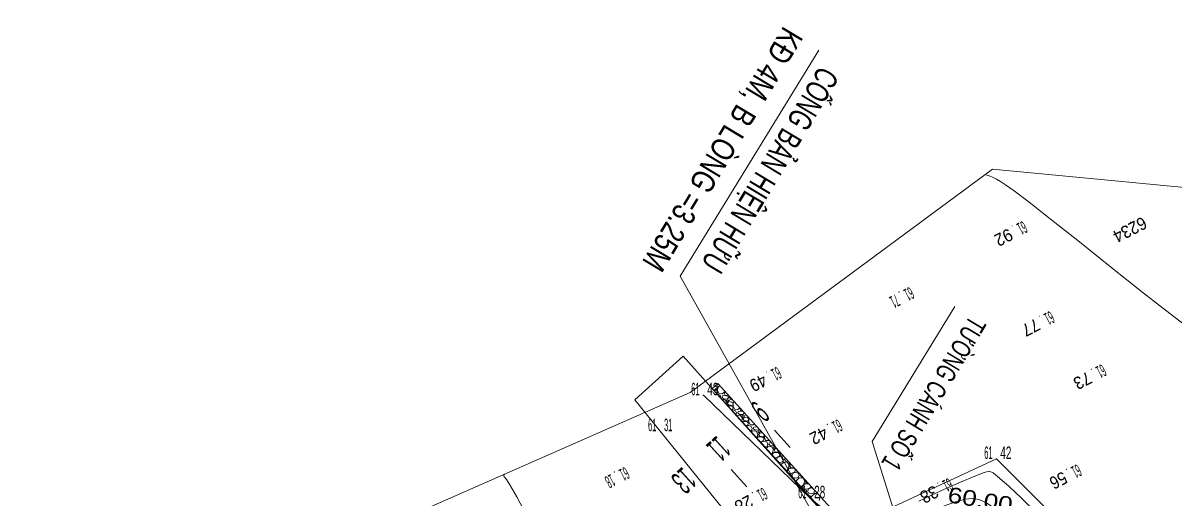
# Model space of a CAD drawing. Extents: x 2341 to 2734, y 4842 to 5070.
# Drawn here: x 2526.2 to 2600, y 4905 to 4935.5 of the extents above; entities that cross this region are included whole.
import ezdxf
from ezdxf.enums import TextEntityAlignment as Align

# ---------------------------------------------------------------- set-up
doc = ezdxf.new("R2010")
doc.units = 0
doc.header["$LTSCALE"] = 0.32
for name, color, linetype, lineweight in [('1', 7, 'Continuous', 13), ('2', 7, 'Continuous', 13), ('25', 7, 'Continuous', 13), ('3', 7, 'Continuous', 13), ('30', 7, 'Continuous', 13), ('32', 7, 'Continuous', 13), ('4', 7, 'Continuous', 13), ('6', 7, 'Continuous', 13), ('7', 7, 'Continuous', 13), ('8', 7, 'Continuous', 13), ('9', 7, 'Continuous', 13)]:
    doc.layers.add(name, color=color, linetype=linetype, lineweight=lineweight)

msp = doc.modelspace()

# ---------------------------------------------------------------- linework, layer by layer
at = {"layer": '1'}
for centre in [(2569.789, 4911.636), (2567.021, 4909.338), (2588.563, 4907.557), (2576.638, 4905.041)]:
    msp.add_circle(centre, 0.01, dxfattribs=at)
at = {"layer": '2'}
for centre in [(2569.789, 4911.636), (2567.021, 4909.338), (2588.563, 4907.557), (2576.638, 4905.041)]:
    msp.add_circle(centre, 0.01, dxfattribs=at)
at = {"layer": '25'}
for p, q in [((2574.3387, 4909.3991), (2575.3469, 4908.2884)), ((2571.562, 4906.8787), (2572.5702, 4905.768))]:
    msp.add_line(p, q, dxfattribs=at)
at = {"layer": '3'}
for p, q in [((2565.3895, 4911.3513), (2568.4971, 4914.1337)), ((2570.6189, 4912.2059), (2570.5181, 4912.221)), ((2570.6509, 4912.3399), (2570.6988, 4912.3258)), ((2570.6989, 4912.3258), (2570.7689, 4912.3464)), ((2570.8411, 4912.2665), (2570.7089, 4912.1458)), ((2570.3578, 4912.0774), (2570.3988, 4912.0158)), ((2570.3988, 4912.0158), (2570.6488, 4911.9858)), ((2570.4389, 4911.9658), (2570.5588, 4911.9658)), ((2570.5588, 4911.9659), (2570.6888, 4911.8759)), ((2570.6988, 4912.1358), (2570.6188, 4912.2058)), ((2570.6489, 4911.7357), (2570.6477, 4911.735)), ((2570.6487, 4911.9858), (2570.6987, 4912.0758)), ((2570.6888, 4911.8758), (2570.6488, 4911.7358)), ((2570.6795, 4911.6998), (2570.6988, 4911.7058)), ((2570.6988, 4912.0758), (2570.6988, 4912.1358)), ((2570.7089, 4912.1458), (2570.6989, 4911.9358)), ((2570.6989, 4911.9358), (2570.7789, 4911.7458)), ((2570.7788, 4911.7458), (2570.9888, 4911.7358)), ((2570.8982, 4911.458), (2570.9189, 4911.5158)), ((2570.9888, 4911.7361), (2571.1843, 4911.8871)), ((2570.9888, 4911.5158), (2571.0188, 4911.5958)), ((2571.0988, 4911.3958), (2570.9888, 4911.5158)), ((2571.2089, 4911.6157), (2571.0189, 4911.5957)), ((2571.1888, 4911.6458), (2571.1188, 4911.7658)), ((2571.1189, 4911.7657), (2571.2062, 4911.8628)), ((2571.419, 4911.6275), (2571.1888, 4911.6459)), ((2571.4088, 4911.5658), (2571.2088, 4911.6158)), ((2571.4189, 4911.5157), (2571.3289, 4911.4157)), ((2571.4188, 4911.5159), (2571.4088, 4911.5659)), ((2571.4688, 4911.5158), (2571.5288, 4911.3758)), ((2571.4789, 4911.5158), (2571.4921, 4911.5467)), ((2571.3288, 4911.4159), (2571.0988, 4911.3959)), ((2571.2582, 4911.06), (2571.2888, 4911.1559)), ((2571.3488, 4911.3558), (2571.2788, 4911.3258)), ((2571.2788, 4911.3258), (2571.3188, 4911.2258)), ((2571.4188, 4911.2358), (2571.3188, 4911.1358)), ((2571.3188, 4911.1358), (2571.3988, 4911.0158)), ((2571.3433, 4910.9658), (2571.5588, 4910.9658)), ((2571.3988, 4911.0158), (2571.6488, 4910.9858)), ((2571.6189, 4911.2059), (2571.4189, 4911.2359)), ((2571.5288, 4911.3758), (2571.6894, 4911.3285)), ((2571.5588, 4910.9659), (2571.6888, 4910.8759)), ((2571.6988, 4911.1358), (2571.6188, 4911.2058)), ((2571.6487, 4910.9858), (2571.6987, 4911.0758)), ((2571.6888, 4910.8758), (2571.6488, 4910.7358)), ((2571.6988, 4911.0758), (2571.6988, 4911.1358)), ((2571.7089, 4911.1458), (2571.6989, 4910.9358)), ((2571.6989, 4910.9358), (2571.7789, 4910.7458)), ((2571.7887, 4911.2187), (2571.7089, 4911.1458)), ((2571.7788, 4910.7458), (2571.9888, 4910.7358)), ((2571.9888, 4910.7361), (2572.128, 4910.8436)), ((2572.1888, 4910.6458), (2572.1188, 4910.7658)), ((2572.1189, 4910.7658), (2572.1586, 4910.8098)), ((2571.6489, 4910.7357), (2571.5828, 4910.7011)), ((2571.605, 4910.6765), (2571.6988, 4910.7058)), ((2571.6988, 4910.7058), (2571.8588, 4910.6458)), ((2571.8588, 4910.6458), (2571.9188, 4910.5158)), ((2571.8712, 4910.3822), (2571.9189, 4910.5158)), ((2571.9389, 4910.3558), (2571.9148, 4910.3339)), ((2572.1788, 4910.3358), (2571.9388, 4910.3558)), ((2571.9888, 4910.5158), (2572.0188, 4910.5958)), ((2572.0988, 4910.3958), (2571.9888, 4910.5158)), ((2572.2089, 4910.6157), (2572.0189, 4910.5957)), ((2572.3288, 4910.4159), (2572.0988, 4910.3959)), ((2572.2888, 4910.1558), (2572.1788, 4910.3358)), ((2572.316, 4910.6357), (2572.1888, 4910.6459)), ((2572.3706, 4910.5754), (2572.2088, 4910.6158)), ((2572.2332, 4909.9819), (2572.2888, 4910.1559)), ((2572.3488, 4910.3558), (2572.2788, 4910.3258)), ((2572.2788, 4910.3258), (2572.3188, 4910.2258)), ((2572.3188, 4910.2258), (2572.4688, 4910.3158)), ((2572.4188, 4910.2358), (2572.3188, 4910.1358)), ((2572.3188, 4910.1358), (2572.3988, 4910.0158)), ((2572.4189, 4910.5158), (2572.3289, 4910.4158)), ((2572.4688, 4910.3158), (2572.3488, 4910.3558)), ((2572.3988, 4910.0158), (2572.6488, 4909.9858)), ((2572.4188, 4910.5159), (2572.4172, 4910.5238)), ((2572.6189, 4910.2059), (2572.4189, 4910.2359)), ((2572.5088, 4910.4226), (2572.5288, 4910.3758)), ((2572.5288, 4910.3758), (2572.5592, 4910.3669)), ((2572.6988, 4910.1358), (2572.6188, 4910.2058)), ((2572.6487, 4909.9858), (2572.6987, 4910.0758)), ((2572.6988, 4910.0758), (2572.6988, 4910.1358)), ((2572.7089, 4910.1458), (2572.6989, 4909.9358)), ((2572.7364, 4910.1709), (2572.7089, 4910.1458)), ((2572.2734, 4909.9375), (2572.2989, 4909.9658)), ((2572.2988, 4909.9658), (2572.5588, 4909.9658)), ((2572.6489, 4909.7357), (2572.5179, 4909.6671)), ((2572.5354, 4909.6477), (2572.5389, 4909.6558)), ((2572.5388, 4909.6558), (2572.6988, 4909.7058)), ((2572.5588, 4909.9659), (2572.6888, 4909.8759)), ((2572.6888, 4909.8758), (2572.6488, 4909.7358)), ((2572.6988, 4909.9358), (2572.7788, 4909.7458)), ((2572.6988, 4909.7058), (2572.8588, 4909.6458)), ((2572.7788, 4909.7458), (2572.9888, 4909.7358)), ((2572.7998, 4909.3555), (2572.8689, 4909.3758)), ((2572.8588, 4909.6458), (2572.9188, 4909.5158)), ((2572.9389, 4909.3558), (2572.8625, 4909.2861)), ((2572.8689, 4909.3758), (2572.9189, 4909.5158)), ((2573.1788, 4909.3358), (2572.9388, 4909.3558)), ((2572.9888, 4909.736), (2573.0717, 4909.8001)), ((2572.9888, 4909.5158), (2573.0188, 4909.5958)), ((2573.0988, 4909.3958), (2572.9888, 4909.5158)), ((2573.2089, 4909.6158), (2573.0189, 4909.5958)), ((2573.3288, 4909.4159), (2573.0988, 4909.3959)), ((2573.1888, 4909.6458), (2573.148, 4909.7159)), ((2573.2888, 4909.1558), (2573.1788, 4909.3358)), ((2573.213, 4909.644), (2573.1888, 4909.6459)), ((2573.2471, 4909.6063), (2573.2088, 4909.6158)), ((2573.3488, 4909.3558), (2573.2788, 4909.3258)), ((2573.2788, 4909.3258), (2573.3188, 4909.2258)), ((2573.3188, 4909.2258), (2573.4688, 4909.3158)), ((2573.374, 4909.4659), (2573.3289, 4909.4158)), ((2573.4688, 4909.3158), (2573.3488, 4909.3558)), ((2573.2073, 4908.9049), (2573.2088, 4908.906)), ((2573.2088, 4908.9059), (2573.2888, 4909.1559)), ((2573.2257, 4908.8845), (2573.2989, 4908.9658)), ((2573.2988, 4908.9658), (2573.5588, 4908.9658)), ((2573.4188, 4909.2358), (2573.3188, 4909.1358)), ((2573.3188, 4909.1358), (2573.3988, 4909.0158)), ((2573.3988, 4909.0158), (2573.6488, 4908.9858)), ((2573.6077, 4909.2075), (2573.4189, 4909.2359)), ((2573.6489, 4908.7357), (2573.453, 4908.6331)), ((2573.5047, 4908.576), (2573.5389, 4908.6558)), ((2573.5388, 4908.6558), (2573.6988, 4908.7058)), ((2573.5588, 4908.9659), (2573.6888, 4908.8759)), ((2573.6488, 4908.9858), (2573.6988, 4909.0758)), ((2573.6888, 4908.8758), (2573.6488, 4908.7358)), ((2573.6988, 4909.0758), (2573.6988, 4909.1068)), ((2573.7066, 4909.0982), (2573.6988, 4908.9358)), ((2573.6988, 4908.9358), (2573.7788, 4908.7458)), ((2573.6988, 4908.7058), (2573.8588, 4908.6458)), ((2573.7788, 4908.7458), (2573.9888, 4908.7358)), ((2573.8588, 4908.6458), (2573.9188, 4908.5158)), ((2573.9888, 4908.736), (2574.0155, 4908.7566)), ((2573.9888, 4908.5158), (2574.0188, 4908.5958)), ((2574.1486, 4908.6094), (2574.0189, 4908.5958)), ((2573.7242, 4908.3333), (2573.8689, 4908.3758)), ((2573.9389, 4908.3558), (2573.8101, 4908.2383)), ((2573.8689, 4908.3758), (2573.9189, 4908.5158)), ((2574.1788, 4908.3358), (2573.9388, 4908.3558)), ((2574.0988, 4908.3958), (2573.9888, 4908.5158)), ((2574.3241, 4908.4155), (2574.0988, 4908.3959)), ((2574.151, 4907.8614), (2574.2088, 4907.906)), ((2574.178, 4907.8315), (2574.2989, 4907.9658)), ((2574.2888, 4908.1558), (2574.1788, 4908.3358)), ((2574.2088, 4907.9059), (2574.2888, 4908.1559)), ((2574.3488, 4908.3558), (2574.2788, 4908.3258)), ((2574.2788, 4908.3258), (2574.3188, 4908.2258)), ((2574.2988, 4907.9658), (2574.5588, 4907.9658)), ((2574.3188, 4908.2258), (2574.4334, 4908.2946)), ((2574.4188, 4908.2358), (2574.3188, 4908.1358)), ((2574.3188, 4908.1358), (2574.3988, 4908.0158)), ((2574.3906, 4908.3419), (2574.3488, 4908.3558)), ((2574.3988, 4908.0158), (2574.6488, 4907.9858)), ((2574.4971, 4908.2241), (2574.4189, 4908.2359)), ((2574.5588, 4907.9659), (2574.6888, 4907.8759)), ((2574.6488, 4907.9858), (2574.6731, 4908.0296)), ((2574.6888, 4907.8758), (2574.6488, 4907.7358)), ((2574.7018, 4907.9978), (2574.6988, 4907.9358)), ((2574.6988, 4907.9358), (2574.7788, 4907.7458)), ((2574.4388, 4907.6259), (2574.3582, 4907.6323)), ((2574.6489, 4907.7357), (2574.4389, 4907.6257)), ((2574.4688, 4907.5158), (2574.4736, 4907.5047)), ((2574.4789, 4907.5158), (2574.5389, 4907.6558)), ((2574.5388, 4907.6558), (2574.6988, 4907.7058)), ((2574.6124, 4907.3512), (2574.6988, 4907.3258)), ((2574.6988, 4907.7058), (2574.8588, 4907.6458)), ((2574.6989, 4907.3258), (2574.8689, 4907.3758)), ((2574.9389, 4907.3558), (2574.7578, 4907.1905)), ((2574.7788, 4907.7458), (2574.9365, 4907.7383)), ((2574.8588, 4907.6458), (2574.9188, 4907.5158)), ((2574.8689, 4907.3758), (2574.9189, 4907.5158)), ((2575.1788, 4907.3358), (2574.9388, 4907.3558)), ((2574.9888, 4907.5158), (2575.0188, 4907.5958)), ((2575.0988, 4907.3958), (2574.9888, 4907.5158)), ((2575.0614, 4907.6002), (2575.0189, 4907.5958)), ((2575.2354, 4907.4077), (2575.0988, 4907.3959)), ((2575.2888, 4907.1558), (2575.1788, 4907.3358)), ((2575.2088, 4906.9059), (2575.2888, 4907.1559)), ((2575.301, 4907.3353), (2575.2788, 4907.3258)), ((2575.2788, 4907.3258), (2575.3188, 4907.2258)), ((2575.3188, 4907.2258), (2575.3714, 4907.2574)), ((2575.4042, 4907.2212), (2575.3188, 4907.1358)), ((2575.3188, 4907.1358), (2575.3988, 4907.0158)), ((2575.0948, 4906.8179), (2575.2088, 4906.906)), ((2575.1303, 4906.7785), (2575.2989, 4906.9658)), ((2575.4388, 4906.6259), (2575.2551, 4906.6406)), ((2575.4088, 4906.5658), (2575.2976, 4906.5936)), ((2575.2988, 4906.9658), (2575.5588, 4906.9658)), ((2575.4189, 4906.5158), (2575.3935, 4906.4876)), ((2575.3988, 4907.0158), (2575.6132, 4906.9901)), ((2575.4188, 4906.5158), (2575.4088, 4906.5658)), ((2575.6489, 4906.7357), (2575.4389, 4906.6257)), ((2575.4688, 4906.5158), (2575.5288, 4906.3758)), ((2575.4789, 4906.5158), (2575.5389, 4906.6558)), ((2575.5288, 4906.3758), (2575.6988, 4906.3258)), ((2575.5388, 4906.6558), (2575.6988, 4906.7058)), ((2575.5588, 4906.9659), (2575.6888, 4906.8758)), ((2575.6888, 4906.8758), (2575.6488, 4906.7358)), ((2575.6988, 4906.7058), (2575.8588, 4906.6458)), ((2575.6989, 4906.3258), (2575.8689, 4906.3758)), ((2575.9389, 4906.3558), (2575.7089, 4906.1458)), ((2575.7307, 4906.8602), (2575.7788, 4906.7458)), ((2575.7788, 4906.7458), (2575.8366, 4906.7431)), ((2575.8588, 4906.6458), (2575.9188, 4906.5158)), ((2575.8688, 4906.3758), (2575.9188, 4906.5158)), ((2576.1788, 4906.3358), (2575.9388, 4906.3558)), ((2575.9888, 4906.5158), (2576.0044, 4906.5575)), ((2576.0988, 4906.3958), (2575.9888, 4906.5158)), ((2576.1468, 4906.4), (2576.0988, 4906.3959)), ((2576.2888, 4906.1558), (2576.1788, 4906.3358)), ((2575.7088, 4906.1458), (2575.7085, 4906.1393)), ((2576.0385, 4905.7744), (2576.2088, 4905.906)), ((2576.1888, 4905.6458), (2576.1188, 4905.7658)), ((2576.1189, 4905.7658), (2576.2989, 4905.9658)), ((2576.2089, 4905.6158), (2576.1843, 4905.6132)), ((2576.4388, 4905.6259), (2576.1888, 4905.6459)), ((2576.2088, 4905.9059), (2576.2888, 4906.1559)), ((2576.4088, 4905.5658), (2576.2088, 4905.6158)), ((2576.2988, 4905.9658), (2576.5395, 4905.9658)), ((2576.354, 4906.171), (2576.3188, 4906.1358)), ((2576.3188, 4906.1358), (2576.3988, 4906.0158)), ((2576.3988, 4906.0158), (2576.5059, 4906.003)), ((2576.6489, 4905.7358), (2576.4389, 4905.6258)), ((2576.4789, 4905.5158), (2576.5389, 4905.6558)), ((2576.5388, 4905.6558), (2576.6988, 4905.7058)), ((2576.6725, 4905.8188), (2576.6488, 4905.7358)), ((2576.6988, 4905.7058), (2576.8136, 4905.6628)), ((2576.89, 4905.5783), (2576.9188, 4905.5158)), ((2576.4188, 4905.5158), (2576.3458, 4905.4346)), ((2576.4188, 4905.5158), (2576.4088, 4905.5658)), ((2576.4688, 4905.3158), (2576.4465, 4905.3233)), ((2576.4587, 4905.3098), (2576.4688, 4905.3158)), ((2576.4688, 4905.5158), (2576.5288, 4905.3758)), ((2576.5288, 4905.3758), (2576.6988, 4905.3258)), ((2576.6188, 4905.2058), (2576.5423, 4905.2173)), ((2576.6988, 4905.1358), (2576.6188, 4905.2058)), ((2576.6879, 4905.0563), (2576.6988, 4905.0758)), ((2576.6988, 4905.3258), (2576.8688, 4905.3758)), ((2576.6988, 4905.0758), (2576.6988, 4905.1358)), ((2576.7088, 4905.1458), (2576.7037, 4905.0388)), ((2576.9389, 4905.3558), (2576.7089, 4905.1458)), ((2576.8688, 4905.3758), (2576.9188, 4905.5158)), ((2577.1037, 4905.3421), (2576.9388, 4905.3558)), ((2577.2088, 4904.9058), (2577.2845, 4905.1422))]:
    msp.add_line(p, q, dxfattribs=at)
for points in [[(2568.4971, 4914.1337), (2576.638, 4905.041), (2581.6988, 4899.5158), (2584.427, 4896.628), (2588.739, 4891.889), (2616.8167, 4860.7112)], [(2570.3469, 4912.0676), (2570.7194, 4912.4011), (2582.0697, 4899.8512), (2581.6988, 4899.5158), (2570.3485, 4912.0658)], [(2570.6988, 4911.7058), (2570.8588, 4911.6458), (2570.9188, 4911.5158)], [(2616.0491, 4851.8935), (2615.147, 4854.5613), (2613.5859, 4858.1479), (2584.612, 4888.886), (2580.376, 4892.815), (2577.688, 4896.011), (2574.607, 4899.977), (2565.3895, 4911.3513)], [(2571.2888, 4911.1558), (2571.1788, 4911.3358), (2570.9949, 4911.3511)], [(2571.3188, 4911.2258), (2571.4688, 4911.3158), (2571.3488, 4911.3558)]]:
    msp.add_lwpolyline(points, dxfattribs=at)
at = {"layer": '30'}
for points in [[(2581.1397, 4896.3273), (2568.2999, 4919.2548), (2577.1878, 4933.7413)], [(2583.2045, 4900.3792), (2580.5961, 4908.6789), (2585.9037, 4917.3299)]]:
    msp.add_lwpolyline(points, dxfattribs=at)
at = {"layer": '32'}
for centre in [(2597.1728, 4922.7111), (2589.5767, 4922.474), (2582.3289, 4918.2517), (2591.3175, 4916.7042), (2573.8296, 4913.1384), (2594.6401, 4913.2992), (2577.7346, 4909.7718), (2564.0882, 4906.7215), (2593.0576, 4906.8972), (2584.8111, 4906.0116), (2572.9262, 4905.4003)]:
    msp.add_circle(centre, 0.01, dxfattribs=at)
at = {"layer": '4'}
for points in [[(2654.247, 4904.516), (2651.642, 4902.618), (2651.179, 4903.261), (2649.368, 4904.747), (2644.145, 4908.514), (2645.608, 4913.837), (2647.282, 4918.527), (2648.94, 4930.941), (2654.361, 4934.643), (2660.322, 4944.906), (2657.269, 4951.676), (2653.982, 4948.192), (2643.835, 4932.096), (2637.86, 4918.625), (2635.307, 4910.467), (2622.119, 4897.766), (2612.938, 4890.401), (2606.88, 4888.249), (2601.016, 4894.553), (2594.722, 4901.406), (2588.563, 4907.557), (2579.005, 4903.13), (2576.638, 4905.041)], [(2569.789, 4911.636), (2576.638, 4905.041), (2581.925, 4899.257), (2584.427, 4896.628), (2588.739, 4891.889), (2603.22, 4876.695), (2604.336, 4876.356), (2606.715, 4876.39), (2612.028, 4877.82), (2618.7, 4881.988), (2627.992, 4889.403), (2633.014, 4897.737), (2638.786, 4902.847), (2639.442, 4903.856), (2646.147, 4897.45), (2647.464, 4896.259), (2646.62, 4894.143)], [(2567.021, 4909.338), (2574.607, 4899.977), (2577.688, 4896.011), (2580.376, 4892.815), (2584.612, 4888.886), (2599.097, 4873.519)]]:
    msp.add_lwpolyline(points, dxfattribs=at)
at = {"layer": '6'}
msp.add_lwpolyline([(2584.259, 4904.1602), (2585.1859, 4904.5353), (2585.9552, 4904.8071), (2586.5641, 4904.9736), (2587.0292, 4905.0311), (2587.4525, 4904.9604), (2587.9364, 4904.742), (2588.4982, 4904.3728), (2589.1404, 4903.8538), (2589.859, 4903.1936), (2590.6291, 4902.4432), (2591.4258, 4901.6534), (2592.2449, 4900.8329), (2593.0858, 4899.983), (2593.9495, 4899.1027), (2594.843, 4898.1847)], dxfattribs=at)
at = {"layer": '7'}
for points in [[(2587.917, 4925.7539), (2588.1774, 4925.6654), (2588.3607, 4925.5814), (2588.5679, 4925.4703), (2588.8209, 4925.3232), (2589.1493, 4925.1166), (2589.7093, 4924.72), (2590.6562, 4924.0029), (2592.015, 4922.9444), (2593.7795, 4921.5497), (2595.8884, 4919.8701), (2597.9794, 4918.2081), (2599.6902, 4916.8665), (2600.9596, 4915.8959)], [(2557.8281, 4905.1277), (2557.3969, 4905.8936), (2557.1786, 4906.2414), (2557.0861, 4906.3554), (2557.0324, 4906.4208), (2557.0024, 4906.4691), (2556.9938, 4906.5065), (2557.007, 4906.5366), (2557.0464, 4906.5762)], [(2583.5886, 4904.8626), (2585.0588, 4905.541), (2586.2743, 4906.0798), (2587.1815, 4906.467), (2587.7774, 4906.6996), (2588.0975, 4906.7729), (2588.3577, 4906.6602), (2588.7744, 4906.335), (2589.3843, 4905.7931), (2590.1916, 4905.0359), (2591.1854, 4904.0757)], [(2558.4872, 4903.9141), (2557.8281, 4905.1277)]]:
    msp.add_lwpolyline(points, dxfattribs=at)
at = {"layer": '8'}
msp.add_lwpolyline([(2520.935, 4897.8033), (2529.8337, 4890.4632), (2539.4958, 4898.8494), (2568.9405, 4911.822), (2588.3067, 4926.1117), (2607.1394, 4924.3246), (2619.9325, 4927.7364), (2627.3338, 4938.0448), (2632.624, 4955.1526), (2643.875, 4982.963), (2661.5034, 5017.8261), (2635.3651, 5045.0161), (2656.9924, 5065.8069), (2706.3438, 5015.7873), (2687.0667, 4966.7342), (2675.3474, 4940.0491), (2666.0845, 4920.6255), (2657.7867, 4898.9525), (2630.9126, 4870.8995), (2600.7746, 4860.9412), (2585.0039, 4875.189), (2562.5626, 4863.0555), (2546.4497, 4851.9196), (2520.0347, 4851.5404)], dxfattribs=at)

# ---------------------------------------------------------------- texts
at = {"layer": '1'}
for s, width, p in [('61', 0.45, (2569.0129, 4911.636)), ('43', 0.6, (2570.039, 4911.636)), ('61', 0.45, (2566.2449, 4909.338)), ('31', 0.45, (2567.271, 4909.338)), ('61', 0.45, (2587.7869, 4907.557)), ('42', 0.6, (2588.813, 4907.557)), ('61', 0.45, (2575.8619, 4905.041)), ('28', 0.6, (2576.888, 4905.041))]:
    msp.add_text(s, height=0.8, dxfattribs=dict(at, width=width)).set_placement(p)
at = {"layer": '2'}
for s, width, p in [('61', 0.45, (2569.0129, 4911.636)), ('43', 0.6, (2570.039, 4911.636)), ('61', 0.45, (2566.2449, 4909.338)), ('31', 0.45, (2567.271, 4909.338)), ('61', 0.45, (2587.7869, 4907.557)), ('42', 0.6, (2588.813, 4907.557)), ('61', 0.45, (2575.8619, 4905.041)), ('28', 0.6, (2576.888, 4905.041))]:
    msp.add_text(s, height=0.8, dxfattribs=dict(at, width=width)).set_placement(p)
at = {"layer": '25'}
for s, width, p in [('9', 0.5, (2572.9195, 4911.1496)), ('11', 0.45, (2570.2751, 4908.7492)), ('13', 0.5, (2568.042, 4906.7222))]:
    msp.add_text(s, height=1.5, rotation=222.23, dxfattribs=dict(at, width=width)).set_placement(p, align=Align.CENTER)
at = {"layer": '30'}
for s, width, p in [('KĐ 4M, B LÒNG =3.25M', 0.8, (2574.9415, 4935.3445)), ('CỐNG BẢN HIỆN HỮU', 0.7, (2577.2584, 4932.8063))]:
    msp.add_text(s, height=1.5, rotation=238.988, dxfattribs=dict(at, width=width)).set_placement(p)
at = {"layer": '32'}
for s, width, p in [('61', 0.35, (2590.2672, 4922.8282)), ('62', 0.95, (2597.9438, 4923.1066)), ('92', 0.95, (2589.3543, 4922.3598)), ('34', 0.95, (2596.9504, 4922.597)), ('61', 0.35, (2583.0194, 4918.6059)), ('71', 0.35, (2582.1065, 4918.1376)), ('61', 0.35, (2592.008, 4917.0585)), ('77', 0.95, (2591.0951, 4916.5901)), ('61', 0.35, (2574.5201, 4913.4926)), ('73', 0.95, (2594.4177, 4913.1851)), ('61', 0.35, (2595.3306, 4913.6535)), ('49', 0.9, (2573.6072, 4913.0243)), ('61', 0.35, (2578.4251, 4910.1261)), ('42', 0.95, (2577.5122, 4909.6577)), ('61', 0.35, (2564.7787, 4907.0757)), ('61', 0.35, (2593.7481, 4907.2515)), ('18', 0.4, (2563.8657, 4906.6074)), ('61', 0.35, (2585.5016, 4906.3658)), ('56', 0.9, (2592.8352, 4906.7831)), ('61', 0.35, (2573.6168, 4905.7546)), ('38', 0.95, (2584.5886, 4905.8974)), ('28', 0.95, (2572.7038, 4905.2862))]:
    msp.add_text(s, height=0.8, rotation=207.159, dxfattribs=dict(at, width=width)).set_placement(p)
at = {"layer": '6', "width": 1.25}
msp.add_text('60.00', height=1, rotation=350.513, dxfattribs=at).set_placement((2585.3892, 4904.7983))
at = {"layer": '9', "width": 0.7}
msp.add_text('TƯỜNG CÁNH SỐ 1', height=1.25, rotation=238.934, dxfattribs=at).set_placement((2586.8866, 4916.816))

doc.saveas('drawing.dxf')
